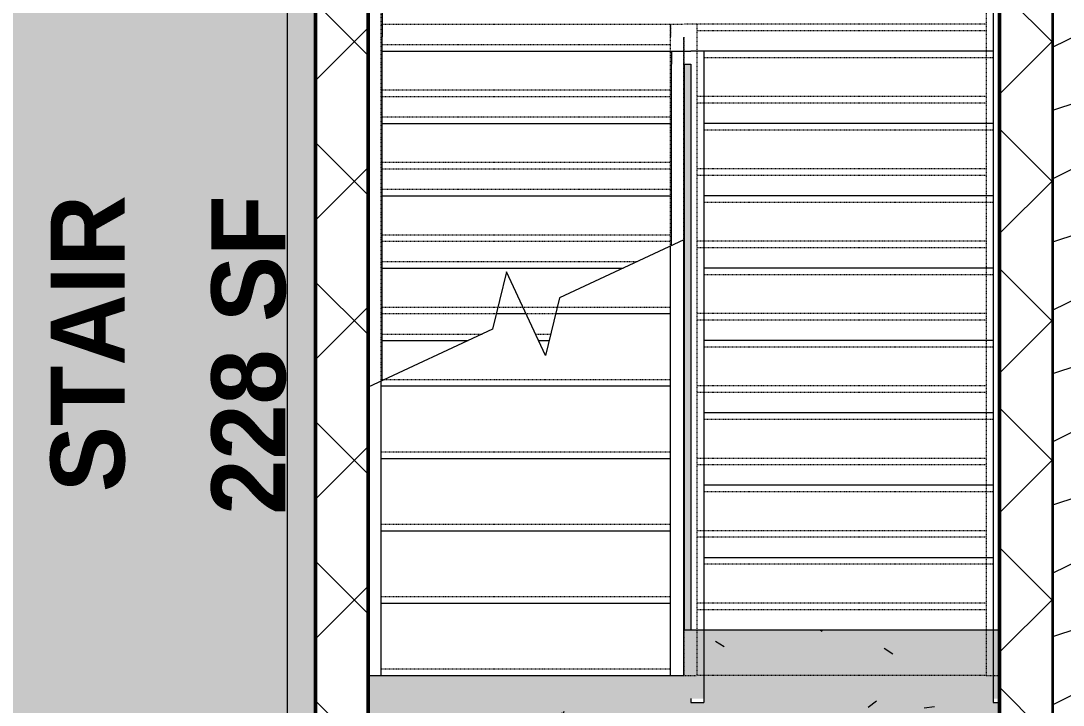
# Model space of a CAD drawing. Header units: inches. Extents: x -4292 to -464, y 9706 to 12474.
# Drawn here: x -2681.1 to -2522.6, y 11927.1 to 12031.1 of the extents above; entities that cross this region are included whole.
import ezdxf

# ---------------------------------------------------------------- set-up
doc = ezdxf.new("R2010")
doc.units = ezdxf.units.IN
doc.header["$MEASUREMENT"] = 0
doc.linetypes.add('Overhead 1_16_', pattern=[0.101562, 0.0625, -0.039062])
for name, color, linetype, lineweight in [('A-ANNO-DIMS', 211, 'Continuous', 9), ('A-ANNO-DIMS-120', 211, 'Continuous', 9), ('A-AREA-IDEN', 2, 'Continuous', 9), ('A-FLOR-2', 50, 'Continuous', 13), ('A-FLOR-PATT-5', 55, 'Continuous', 9), ('A-WALL', 113, 'Continuous', 13), ('A-WALL-4', 113, 'Continuous', 50), ('A-WALL-PATT-5', 111, 'Continuous', 9), ('S-STRS', 31, 'Continuous', 9), ('S-STRS-5', 31, 'Overhead 1_16_', 9), ('S-STRS-MBND', 31, 'Overhead 1_16_', 9), ('S-STRS-MBND-3', 31, 'Continuous', 9)]:
    doc.layers.add(name, color=color, linetype=linetype, lineweight=lineweight)
doc.layers.add('A-AREA-PATT-2', color=7, linetype='Continuous', lineweight=9, transparency=1)
doc.styles.add('Century Gothic_B', font='GOTHICB.TTF', dxfattribs={"height": 11.25})
doc.dimstyles.new('OD__1__Tol__', dxfattribs={"dimscale": 12, "dimtxt": 11.746893, "dimasz": 1.25, "dimexe": 0.9375, "dimexo": 0.625, "dimgap": 0.15625, "dimtad": 1, "dimdec": 0, "dimzin": 3, "dimdsep": 46, "dimlunit": 4, "dimtxsty": 'Century Gothic_B', "dimblk1": 'OBLIQUE', "dimblk2": 'OBLIQUE', "dimsah": 1, "dimcen": 0.09, "dimdle": 0.9375, "dimazin": 0, "dimtfac": 1, "dimtdec": 4, "dimtix": 1, "dimtmove": 0, "dimatfit": 3, "dimfxl": 1, "dimtvp": 1, "dimtfill": 1, "dimfrac": 2, "dimtolj": 1, "dimtzin": 0, "dimarcsym": 2})
pattern_1 = [(45, (0, 0), (-10.606602, 10.606602), []), (135, (0, 0), (-10.606602, -10.606602), [])]

# ---------------------------------------------------------------- blocks, each defined once
blk = doc.blocks.new('DIMBLOCK30-FLOOR PLAN - 1ST FLOOR')
at = {"layer": 'A-ANNO-DIMS-120'}
for p, q in [((-3736.8, 11777.18), (-3736.8, 12097.44)), ((-2525.91, 12086.19), (-3748.05, 12086.19)), ((-3736.8, 12086.19), (-2525.91, 12086.19)), ((-3739.91, 11777.18), (-3725.55, 11777.18)), ((-3736.8, 11777.18), (-3739.91, 11777.18))]:
    blk.add_line(p, q, dxfattribs=at)
at = {"layer": 'A-ANNO-DIMS-120', "lineweight": 50}
for p, q in [((-3736.8, 12086.19), (-3744.3, 12093.69)), ((-3736.8, 12086.19), (-3729.3, 12078.69)), ((-3736.8, 11777.18), (-3744.3, 11784.68)), ((-3736.8, 11777.18), (-3729.3, 11769.68))]:
    blk.add_line(p, q, dxfattribs=at)
at = {"layer": 'A-ANNO-DIMS-120', "color": 0, "insert": (-3753.09, 11906.32), "char_height": 11.25, "width": 60.8601, "attachment_point": 1, "rotation": 90, "line_spacing_factor": 0.984502, "style": 'Century Gothic_B', "bg_fill": 3, "box_fill_scale": 1.25, "bg_fill_color": 256, "bg_fill_true_color": 13158600, "bg_fill_transparency": 0}
blk.add_mtext('25\' - 9"', dxfattribs=at)
blk = doc.blocks.new('_Oblique')
at = {"color": 0, "linetype": 'ByBlock', "lineweight": -2}
blk.add_line((-0.5, -0.5), (0.5, 0.5), dxfattribs=at)

msp = doc.modelspace()

# ---------------------------------------------------------------- hatches: boundary and pattern name
at = {"layer": 'A-AREA-PATT-2'}
h = msp.add_hatch(color=256, dxfattribs=at)
h.paths.add_polyline_path([(-2677.96799, 11858.6019), (-2652.21046, 11858.6019), (-2652.21046, 11859.9769), (-2652.83546, 11859.9769), (-2652.83546, 11861.8519), (-2652.21046, 11861.8519), (-2652.21046, 11863.7894), (-2650.21046, 11863.7894), (-2650.21046, 11864.7894), (-2636.32374, 11864.7894), (-2636.32374, 12077.1894), (-2642.23624, 12077.1894), (-2642.23624, 12080.0644), (-2651.01046, 12080.0644), (-2651.01046, 12080.6894), (-2691.01046, 12080.6894), (-2691.01046, 12080.0644), (-2692.32374, 12080.0644), (-2692.32374, 11864.7894), (-2690.21046, 11864.7894), (-2690.21046, 11863.7894), (-2688.21046, 11863.7894), (-2688.21046, 11861.8519), (-2687.58546, 11861.8519), (-2687.58546, 11859.9769), (-2688.21046, 11859.9769), (-2688.21046, 11858.6019), (-2687.58546, 11858.6019)], flags=0)
h.paths.add_polyline_path([(-2688.21046, 11863.7894), (-2688.17936, 11899.7894), (-2686.46046, 11899.7894), (-2686.46046, 11863.7894), (-2687.58546, 11863.7894)], flags=0)
h.paths.add_polyline_path([(-2632.32374, 11864.7894), (-2532.32374, 11864.7894), (-2532.32374, 11927.4644), (-2533.24874, 11927.4644), (-2533.24874, 11928.04349), (-2532.32374, 11928.04349), (-2532.32374, 11938.4644), (-2579.24874, 11938.4644), (-2579.24874, 12024.4644), (-2580.19874, 12024.4644), (-2580.19874, 11938.4644), (-2580.32374, 11938.4644), (-2580.32374, 11931.5644), (-2628.32374, 11931.5644), (-2628.32374, 11912.0269), (-2632.32374, 11912.0269), (-2632.32374, 11865.14046)], flags=0)
h.paths.add_polyline_path([(-2577.37653, 11927.4644), (-2579.24874, 11927.4644), (-2579.24874, 11928.04349), (-2577.24874, 11928.04349), (-2577.24874, 11927.4644)], flags=0)
h.paths.add_polyline_path([(-2529.18886, 12076.4644), (-2526.13624, 12076.4644), (-2526.13624, 12077.1894), (-2628.19874, 12077.1894), (-2628.19874, 12076.4644), (-2531.24874, 12076.4644)], flags=0)
at = {"layer": 'A-WALL-PATT-5'}
h = msp.add_hatch(dxfattribs=at)
h.set_pattern_fill('FP_33', color=256, style=0, pattern_type=2)
h.set_pattern_definition(pattern_1)
h.paths.add_polyline_path([(-2628.32374, 11912.0269), (-2628.32374, 12076.4644), (-2636.32374, 12076.4644), (-2636.32374, 11912.0269), (-2632.32374, 11912.0269)], flags=0)
h = msp.add_hatch(dxfattribs=at)
h.set_pattern_fill('FP_33', color=256, style=0, pattern_type=2)
h.set_pattern_definition(pattern_1)
h.paths.add_polyline_path([(-2526.36349, 11856.7894), (-2524.32374, 11856.7894), (-2524.32374, 12076.4644), (-2532.32374, 12076.4644), (-2532.32374, 11856.7894), (-2531.22416, 11856.7894)], flags=0)
h = msp.add_hatch(dxfattribs=at)
h.set_pattern_fill('FP_7', color=256, style=0, pattern_type=2)
h.set_pattern_definition([(216.87, (7.997, 19.992), (59.9755286, 39.9843071), [9.996, -89.964]), (206.565, (19.992, 13.994), (-19.991807, -19.992219), [22.352, -22.352]), (198.435, (19.992, 3.998), (-39.983821, -19.991955), [12.644, -50.576])])
h.paths.add_polyline_path([(-2521.19874, 11853.0394), (-2520.57374, 11853.0394), (-2520.57374, 12076.4644), (-2524.07374, 12076.4644), (-2524.07374, 11856.7894), (-2521.19874, 11856.7894), (-2521.19874, 11854.76093)], flags=0)

# ---------------------------------------------------------------- linework, layer by layer
at = {"layer": 'A-WALL'}
for p, q in [((-2640.57374, 11864.7894), (-2640.57374, 12077.1894)), ((-2628.19874, 12077.1894), (-2628.19874, 11975.4313)), ((-2524.32374, 11856.7894), (-2524.32374, 12076.4644)), ((-2524.07374, 11856.7894), (-2524.07374, 12076.4644)), ((-2628.19874, 11931.5644), (-2628.19874, 11864.7894))]:
    msp.add_line(p, q, dxfattribs=at)
at = {"layer": 'A-WALL-4'}
for p, q in [((-2636.32374, 12076.4644), (-2636.32374, 11912.0269)), ((-2628.32374, 11912.0269), (-2628.32374, 12076.4644)), ((-2532.32374, 12076.4644), (-2532.32374, 11864.7894))]:
    msp.add_line(p, q, dxfattribs=at)
at = {"layer": 'S-STRS'}
for p, q in [((-2626.19874, 12074.4644), (-2626.19874, 12028.6353)), ((-2533.24874, 12035.29349), (-2533.24874, 12026.4644)), ((-2626.19874, 12026.4644), (-2626.19874, 12028.6353)), ((-2626.19874, 12015.4644), (-2626.19874, 12026.4644)), ((-2626.19874, 12026.4644), (-2582.19874, 12026.4644)), ((-2582.19874, 12026.4644), (-2582.19874, 12024.4644)), ((-2582.19874, 12026.4644), (-2579.24874, 12026.4644)), ((-2577.24874, 12026.4644), (-2579.24874, 12026.4644)), ((-2577.24874, 12026.4644), (-2577.24874, 12015.4644)), ((-2533.24874, 12026.4644), (-2577.24874, 12026.4644)), ((-2533.24874, 12026.4644), (-2533.24874, 12015.4644)), ((-2582.19874, 12015.4644), (-2582.19874, 12024.4644)), ((-2580.19874, 12024.4644), (-2579.24874, 12024.4644)), ((-2580.19874, 11938.4644), (-2580.19874, 12024.4644)), ((-2579.24874, 12024.4644), (-2579.24874, 11938.4644)), ((-2626.19874, 12004.4644), (-2626.19874, 12015.4644)), ((-2626.19874, 12015.4644), (-2582.19874, 12015.4644)), ((-2582.19874, 12004.4644), (-2582.19874, 12015.4644)), ((-2577.24874, 12015.4644), (-2577.24874, 12004.4644)), ((-2533.24874, 12015.4644), (-2577.24874, 12015.4644)), ((-2533.24874, 12015.4644), (-2533.24874, 12004.4644)), ((-2626.19874, 11993.4644), (-2626.19874, 12004.4644)), ((-2626.19874, 12004.4644), (-2582.19874, 12004.4644)), ((-2582.19874, 11996.88145), (-2582.19874, 12004.4644)), ((-2577.24874, 12004.4644), (-2577.24874, 11993.4644)), ((-2533.24874, 12004.4644), (-2577.24874, 12004.4644)), ((-2533.24874, 12004.4644), (-2533.24874, 11993.4644)), ((-2580.32374, 11931.5644), (-2580.32374, 11997.75578)), ((-2582.32374, 11986.5644), (-2582.32374, 11996.82316)), ((-2626.19874, 11982.4644), (-2626.19874, 11993.4644)), ((-2626.19874, 11993.4644), (-2589.52664, 11993.4644)), ((-2577.24874, 11993.4644), (-2577.24874, 11982.4644)), ((-2533.24874, 11993.4644), (-2577.24874, 11993.4644)), ((-2533.24874, 11993.4644), (-2533.24874, 11982.4644)), ((-2608.84398, 11986.5644), (-2604.32374, 11986.5644)), ((-2599.80349, 11986.5644), (-2582.32374, 11986.5644)), ((-2582.32374, 11975.5644), (-2582.32374, 11986.5644)), ((-2626.19874, 11976.36392), (-2626.19874, 11982.4644)), ((-2626.19874, 11982.4644), (-2613.11622, 11982.4644)), ((-2602.41188, 11982.4644), (-2600.79992, 11982.4644)), ((-2577.24874, 11982.4644), (-2577.24874, 11971.4644)), ((-2533.24874, 11982.4644), (-2577.24874, 11982.4644)), ((-2533.24874, 11982.4644), (-2533.24874, 11971.4644)), ((-2626.32374, 11975.5644), (-2626.32374, 11976.30563)), ((-2626.32374, 11964.5644), (-2626.32374, 11975.5644)), ((-2626.32374, 11975.5644), (-2582.32374, 11975.5644)), ((-2582.32374, 11964.5644), (-2582.32374, 11975.5644)), ((-2577.24874, 11971.4644), (-2577.24874, 11960.4644)), ((-2533.24874, 11971.4644), (-2577.24874, 11971.4644)), ((-2533.24874, 11971.4644), (-2533.24874, 11960.4644)), ((-2626.32374, 11953.5644), (-2626.32374, 11964.5644)), ((-2626.32374, 11964.5644), (-2582.32374, 11964.5644)), ((-2582.32374, 11953.5644), (-2582.32374, 11964.5644)), ((-2577.24874, 11960.4644), (-2577.24874, 11949.4644)), ((-2533.24874, 11960.4644), (-2577.24874, 11960.4644)), ((-2533.24874, 11960.4644), (-2533.24874, 11949.4644)), ((-2626.32374, 11942.5644), (-2626.32374, 11953.5644)), ((-2626.32374, 11953.5644), (-2582.32374, 11953.5644)), ((-2582.32374, 11942.5644), (-2582.32374, 11953.5644)), ((-2577.24874, 11949.4644), (-2577.24874, 11938.4644)), ((-2533.24874, 11949.4644), (-2577.24874, 11949.4644)), ((-2533.24874, 11949.4644), (-2533.24874, 11938.4644)), ((-2626.32374, 11931.5644), (-2626.32374, 11942.5644)), ((-2626.32374, 11942.5644), (-2582.32374, 11942.5644)), ((-2582.32374, 11931.5644), (-2582.32374, 11942.5644)), ((-2577.24874, 11938.4644), (-2577.24874, 11927.4644)), ((-2533.24874, 11938.4644), (-2533.24874, 11927.4644)), ((-2628.32374, 11931.5644), (-2626.32374, 11931.5644)), ((-2626.32374, 11931.5644), (-2582.32374, 11931.5644)), ((-2582.32374, 11931.5644), (-2580.32374, 11931.5644)), ((-2579.24874, 11928.04349), (-2579.24874, 11927.4644)), ((-2579.24874, 11927.4644), (-2577.24874, 11927.4644)), ((-2533.24874, 11927.4644), (-2532.32374, 11927.4644))]:
    msp.add_line(p, q, dxfattribs=at)
at = {"layer": 'S-STRS-5'}
for p, q in [((-2626.19874, 12027.4644), (-2582.19874, 12027.4644)), ((-2533.24874, 12025.4644), (-2577.24874, 12025.4644)), ((-2626.19874, 12016.4644), (-2582.19874, 12016.4644)), ((-2533.24874, 12014.4644), (-2577.24874, 12014.4644)), ((-2626.19874, 12005.4644), (-2582.19874, 12005.4644)), ((-2533.24874, 12003.4644), (-2577.24874, 12003.4644)), ((-2626.19874, 11994.4644), (-2587.38213, 11994.4644)), ((-2533.24874, 11992.4644), (-2577.24874, 11992.4644)), ((-2608.60095, 11987.5644), (-2604.79004, 11987.5644)), ((-2599.56046, 11987.5644), (-2582.32374, 11987.5644)), ((-2626.19874, 11983.4644), (-2610.97171, 11983.4644)), ((-2602.87818, 11983.4644), (-2600.55689, 11983.4644)), ((-2533.24874, 11981.4644), (-2577.24874, 11981.4644)), ((-2625.76881, 11976.5644), (-2582.32374, 11976.5644)), ((-2533.24874, 11970.4644), (-2577.24874, 11970.4644)), ((-2626.32374, 11965.5644), (-2582.32374, 11965.5644)), ((-2533.24874, 11959.4644), (-2577.24874, 11959.4644)), ((-2626.32374, 11954.5644), (-2582.32374, 11954.5644)), ((-2533.24874, 11948.4644), (-2577.24874, 11948.4644)), ((-2626.32374, 11943.5644), (-2582.32374, 11943.5644)), ((-2626.32374, 11932.5644), (-2582.32374, 11932.5644))]:
    msp.add_line(p, q, dxfattribs=at)
at = {"layer": 'S-STRS-MBND'}
for p, q in [((-2534.32374, 12039.25171), (-2534.32374, 11931.5644)), ((-2532.32374, 12039.25171), (-2532.32374, 11931.5644)), ((-2628.32374, 11995.06459), (-2628.32374, 12032.87709)), ((-2626.32374, 11976.30563), (-2626.32374, 12032.87709)), ((-2626.32374, 12030.5644), (-2582.32374, 12030.5644)), ((-2582.32374, 12030.5644), (-2582.32374, 12028.5644)), ((-2582.32374, 12030.5644), (-2580.32374, 12030.5644)), ((-2582.32374, 12028.5644), (-2582.32374, 12030.5644)), ((-2578.32374, 12030.5644), (-2580.32374, 12030.5644)), ((-2578.32374, 12030.5644), (-2578.32374, 11931.5644)), ((-2534.32374, 12030.5644), (-2578.32374, 12030.5644)), ((-2534.32374, 12029.5644), (-2578.32374, 12029.5644)), ((-2582.32374, 11996.82316), (-2582.32374, 12028.5644)), ((-2580.32374, 12028.5644), (-2580.32374, 11931.5644)), ((-2580.32374, 11997.75578), (-2580.32374, 12028.5644)), ((-2626.32374, 12020.5644), (-2582.32374, 12020.5644)), ((-2626.32374, 12019.5644), (-2582.32374, 12019.5644)), ((-2534.32374, 12019.5644), (-2578.32374, 12019.5644)), ((-2534.32374, 12018.5644), (-2578.32374, 12018.5644)), ((-2626.32374, 12009.5644), (-2582.32374, 12009.5644)), ((-2626.32374, 12008.5644), (-2582.32374, 12008.5644)), ((-2534.32374, 12008.5644), (-2578.32374, 12008.5644)), ((-2534.32374, 12007.5644), (-2578.32374, 12007.5644)), ((-2626.32374, 11998.5644), (-2582.32374, 11998.5644)), ((-2626.32374, 11997.5644), (-2582.32374, 11997.5644)), ((-2534.32374, 11997.5644), (-2578.32374, 11997.5644)), ((-2534.32374, 11996.5644), (-2578.32374, 11996.5644)), ((-2626.32374, 11987.5644), (-2608.60095, 11987.5644)), ((-2604.79004, 11987.5644), (-2599.56046, 11987.5644)), ((-2626.32374, 11986.5644), (-2608.84398, 11986.5644)), ((-2604.32374, 11986.5644), (-2599.80349, 11986.5644)), ((-2534.32374, 11986.5644), (-2578.32374, 11986.5644)), ((-2534.32374, 11985.5644), (-2578.32374, 11985.5644)), ((-2626.32374, 11976.5644), (-2625.76881, 11976.5644)), ((-2534.32374, 11975.5644), (-2578.32374, 11975.5644)), ((-2534.32374, 11974.5644), (-2578.32374, 11974.5644)), ((-2534.32374, 11964.5644), (-2578.32374, 11964.5644)), ((-2534.32374, 11963.5644), (-2578.32374, 11963.5644)), ((-2534.32374, 11953.5644), (-2578.32374, 11953.5644)), ((-2534.32374, 11952.5644), (-2578.32374, 11952.5644)), ((-2534.32374, 11942.5644), (-2578.32374, 11942.5644)), ((-2534.32374, 11941.5644), (-2578.32374, 11941.5644)), ((-2580.32374, 11931.5644), (-2578.32374, 11931.5644)), ((-2534.32374, 11931.5644), (-2578.32374, 11931.5644)), ((-2534.32374, 11931.5644), (-2532.32374, 11931.5644))]:
    msp.add_line(p, q, dxfattribs=at)
at = {"layer": 'S-STRS-MBND-3'}
for p, q in [((-2580.32374, 11997.75578), (-2599.22576, 11988.94162)), ((-2607.29527, 11992.93687), (-2609.42172, 11984.18717)), ((-2601.3522, 11980.19192), (-2607.29527, 11992.93687)), ((-2599.22576, 11988.94162), (-2601.3522, 11980.19192)), ((-2609.42172, 11984.18717), (-2628.32374, 11975.37301))]:
    msp.add_line(p, q, dxfattribs=at)

# ---------------------------------------------------------------- texts
at = {"layer": 'A-AREA-IDEN', "char_height": 11.25, "attachment_point": 1, "rotation": 90, "style": 'Century Gothic_B'}
for s, insert, width in [('STAIR', (-2676.60538, 11959.43743), 49.2375), ('228 SF', (-2652.14777, 11956.01223), 57.57)]:
    msp.add_mtext(s, dxfattribs=dict(at, insert=insert, width=width))

# ---------------------------------------------------------------- next in the draw order: dimensions: what is measured, and where the dimension line sits
at = {"layer": 'A-ANNO-DIMS'}
dim = msp.add_linear_dim(base=(-3736.79949, 12086.1894), p1=(-3747.40609, 11777.1769), p2=(-2518.41124, 12086.1894), angle=90, dimstyle='OD__1__Tol__', override={"dimpost": '<>', "dimfxl": 1267.247833}, dxfattribs=at)
dim.commit()
dim.dimension.update_dxf_attribs({"geometry": 'DIMBLOCK30-FLOOR PLAN - 1ST FLOOR', "text_midpoint": (-3744.58246, 11931.68315)})

# ---------------------------------------------------------------- next in the draw order: hatches: boundary and pattern name
at = {"layer": 'A-FLOR-PATT-5'}
h = msp.add_hatch(dxfattribs=at)
h.set_pattern_fill('FP_30', color=256, style=0, pattern_type=2)
h.set_pattern_definition([(50, (0, 0), (34.4287, -3.01202), [3.6, -39.6]), (355, (0, 0), (-6.6596, 36.10481), [2.88, -31.68]), (100.451, (2.87, -0.25), (27.76876, 33.0931), [3.06, -33.655]), (46.184, (0, 9.6), (51.22752, -7.94535), [5.4, -59.4]), (96.636, (4.27, 8.94), (44.86319, 46.7577), [4.589, -50.482]), (351.184, (0, 9.6), (44.86417, 46.75745), [4.32, -47.52]), (21, (4.8, 7.2), (28.65176, -19.325734), [3.6, -39.6]), (326, (4.8, 7.2), (11.67934, 34.80662), [2.88, -31.68]), (71.451, (7.188, 5.59), (40.33096, 15.48132), [3.06, -33.655]), (37.5, (0, 0), (0.583112, 15.978979), [1.584, -29.712, 1.584, -30.576, -31.8]), (37.5, (0, 0), (0.583112, 15.978979), [-63.456, 1.584, -30.216]), (7.5, (0, 0), (12.62689, 18.932107), [1.584, -16.752, 1.584, -28.992, -12.12]), (7.5, (0, 0), (12.62689, 18.932107), [-48.912, 1.584, -10.536]), (327.5, (-10.704, 0), (25.622992, -1.082799), [1.584, -10.416, 1.584, -35.856, -49.68]), (327.5, (-10.704, 0), (25.622992, -1.082799), [-49.44, 1.584, -48.096]), (317.5, (-15.504, 0), (27.99243, 4.80496), [1.584, -14.016, 1.584, -23.28, -35.28]), (317.5, (-15.504, 0), (27.99243, 4.80496), [-40.464, 1.584, -33.696])])
h.paths.add_polyline_path([(-2628.98265, 11864.7894), (-2532.32374, 11864.7894), (-2532.32374, 11927.4644), (-2533.24874, 11927.4644), (-2533.24874, 11928.04349), (-2532.32374, 11928.04349), (-2532.32374, 11938.4644), (-2580.32374, 11938.4644), (-2580.32374, 11931.5644), (-2628.32374, 11931.5644), (-2628.32374, 11912.0269), (-2632.32374, 11912.0269), (-2632.32374, 11864.7894), (-2631.89974, 11864.7894)], flags=0)
h.paths.add_polyline_path([(-2579.24874, 11927.4644), (-2579.24874, 11928.04349), (-2577.24874, 11928.04349), (-2577.24874, 11927.4644), (-2577.37653, 11927.4644)], flags=0)

# ---------------------------------------------------------------- next in the draw order: linework, layer by layer
at = {"layer": 'A-FLOR-2'}
msp.add_line((-2532.32374, 11938.4644), (-2580.32374, 11938.4644), dxfattribs=at)

doc.saveas('drawing.dxf')
